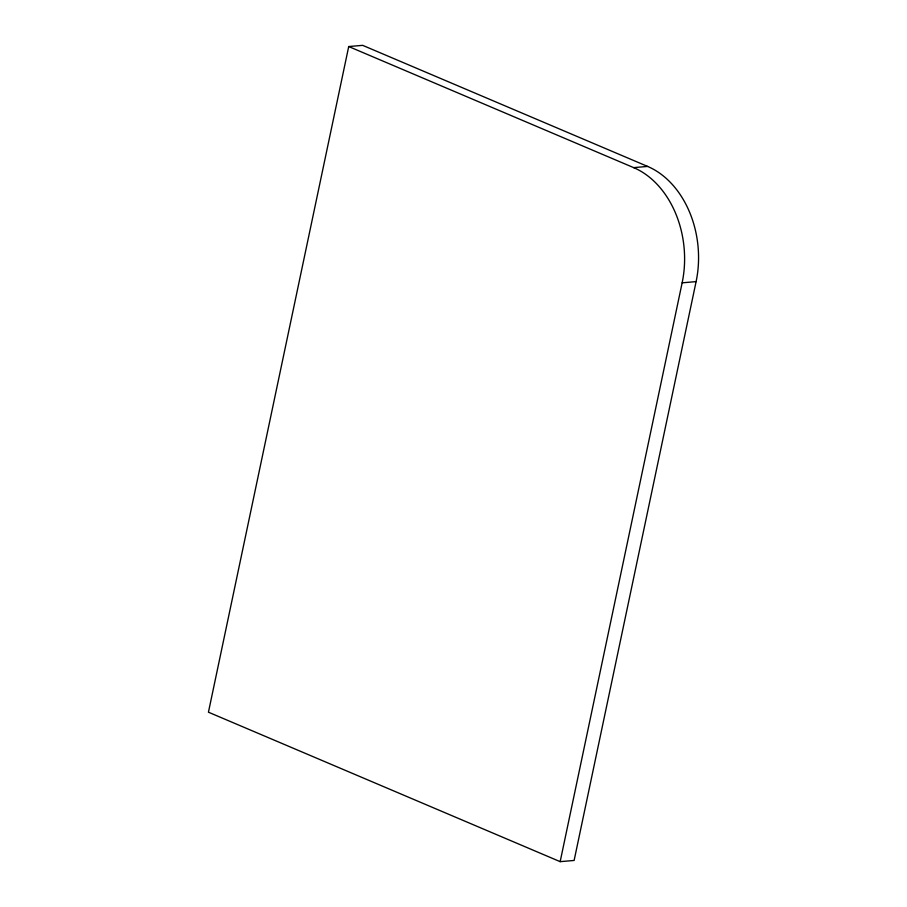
<?xml version="1.0" encoding="UTF-8"?>
<svg xmlns="http://www.w3.org/2000/svg" width="907" height="907" viewBox="0 0 907 907"><rect width="100%" height="100%" fill="white"/><g stroke="black" fill="none" stroke-linecap="round" stroke-linejoin="round"><path stroke-width="1.36" d="M348.719 46.54L208.44 712.199L560.163 861.65L574.12 860.46L696.1 281.624A91.482 69.057 85.1 0 0 647.609 166.423L362.664 45.35L348.719 46.54L633.664 167.625L647.609 166.423M560.163 861.65L682.143 282.825A91.482 69.057 85.1 0 0 633.664 167.625M682.143 282.825L696.1 281.624"/></g></svg>
